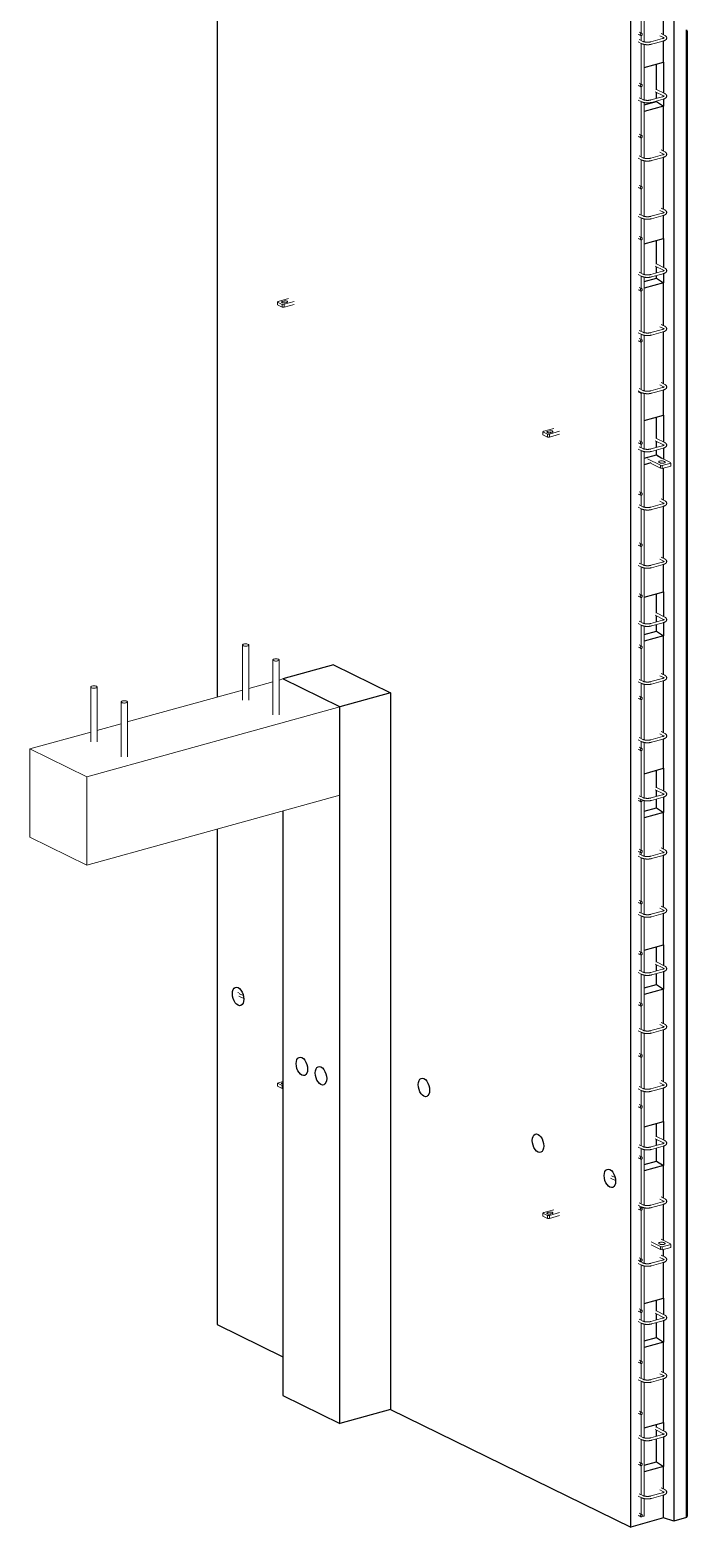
# Model space of a CAD drawing. Header units: millimetres. Extents: x 8908 to 30006, y -2054 to 18539.
# Drawn here: x 23413 to 25489, y -2054 to 2677 of the extents above; entities that cross this region are included whole.
import ezdxf

# ---------------------------------------------------------------- set-up
doc = ezdxf.new("R2010")
doc.units = ezdxf.units.MM
for name, color, linetype, lineweight in [('A-GENM', 13, 'Continuous', 18), ('A-WALL', 113, 'Continuous', 25), ('S-BEAM', 12, 'Continuous', 18), ('S-RBAR', 171, 'Continuous', 18)]:
    doc.layers.add(name, color=color, linetype=linetype, lineweight=lineweight)

# ---------------------------------------------------------------- blocks, each defined once
blk = doc.blocks.new('Rebar Bar - Part 1534017773-431004-3D Ortho')
at = {"layer": 'S-RBAR'}
for p, q in [((17723.4, 6315.1), (17734.9, 6309.5)), ((17738.4, 6316.7), (17726.9, 6322.3))]:
    blk.add_line(p, q, dxfattribs=at)
blk = doc.blocks.new('Rebar Bar - Part 2227165887-431004-3D Ortho')
at = {"layer": 'S-RBAR'}
for points in [[(17734.9, 6309.5, 0), (17735.5, 6309.2, 0), (17736.2, 6308.9, 0), (17736.8, 6308.7, 0), (17737.5, 6308.4, 0), (17738.2, 6308.2, 0), (17738.8, 6308, 0), (17739.6, 6307.8, 0), (17740.3, 6307.6, 0), (17741, 6307.4, 0), (17741.8, 6307.2, 0), (17742.6, 6307, 0), (17743.3, 6306.9, 0), (17744.1, 6306.8, 0), (17745, 6306.6, 0), (17745.8, 6306.5, 0), (17746.6, 6306.4, 0), (17747.4, 6306.4, 0), (17748.3, 6306.3, 0), (17749.1, 6306.2, 0), (17750, 6306.2, 0), (17750.8, 6306.2, 0), (17751.7, 6306.1, 0), (17752.5, 6306.1, 0), (17753.4, 6306.1, 0), (17754.3, 6306.1, 0), (17755.1, 6306.2, 0), (17756, 6306.2, 0), (17756.8, 6306.3, 0), (17757.7, 6306.3, 0), (17758.5, 6306.4, 0), (17759.3, 6306.5, 0), (17760.1, 6306.6, 0), (17761, 6306.7, 0), (17761.8, 6306.9, 0), (17762.5, 6307, 0), (17763.3, 6307.2, 0), (17764.1, 6307.3, 0), (17764.8, 6307.5, 0), (17765.6, 6307.7, 0), (17765.8, 6307.7, 0)], [(17738.4, 6316.7, 0), (17738.8, 6316.5, 0), (17739.2, 6316.3, 0), (17739.7, 6316.1, 0), (17740.1, 6315.9, 0), (17740.6, 6315.8, 0), (17741.2, 6315.6, 0), (17741.7, 6315.5, 0), (17742.3, 6315.3, 0), (17742.9, 6315.2, 0), (17743.5, 6315, 0), (17744.1, 6314.9, 0), (17744.7, 6314.8, 0), (17745.4, 6314.7, 0), (17746.1, 6314.6, 0), (17746.8, 6314.5, 0), (17747.5, 6314.4, 0), (17748.2, 6314.3, 0), (17748.9, 6314.3, 0), (17749.6, 6314.2, 0), (17750.3, 6314.2, 0), (17751.1, 6314.1, 0), (17751.8, 6314.1, 0), (17752.6, 6314.1, 0), (17753.3, 6314.1, 0), (17754, 6314.1, 0), (17754.8, 6314.2, 0), (17755.5, 6314.2, 0), (17756.2, 6314.2, 0), (17757, 6314.3, 0), (17757.7, 6314.4, 0), (17758.4, 6314.5, 0), (17759.1, 6314.5, 0), (17759.7, 6314.6, 0), (17760.4, 6314.7, 0), (17761.1, 6314.9, 0), (17761.7, 6315, 0), (17762.3, 6315.1, 0), (17762.9, 6315.3, 0), (17763.5, 6315.4, 0), (17763.6, 6315.5, 0)]]:
    blk.add_polyline3d(points, dxfattribs=at)
blk = doc.blocks.new('Rebar Bar - Part 3241041724-431004-3D Ortho')
at = {"layer": 'S-RBAR'}
for p, q in [((17800.5, 6325.6), (17763.6, 6315.5)), ((17765.8, 6307.7), (17802.6, 6317.9))]:
    blk.add_line(p, q, dxfattribs=at)
blk = doc.blocks.new('Rebar Bar - Part 2227165887-V1-3D Ortho')
at = {"layer": 'S-RBAR'}
for points in [[(17805.7, 6328.1, 0), (17805.6, 6328.1, 0), (17805.6, 6328.1, 0), (17805.5, 6328, 0), (17805.4, 6327.9, 0), (17805.3, 6327.8, 0), (17805.1, 6327.6, 0), (17804.9, 6327.5, 0), (17804.6, 6327.3, 0), (17804.3, 6327.1, 0), (17804, 6327, 0), (17803.7, 6326.8, 0), (17803.3, 6326.6, 0), (17802.9, 6326.4, 0), (17802.4, 6326.3, 0), (17801.9, 6326.1, 0), (17801.4, 6325.9, 0), (17800.9, 6325.8, 0), (17800.5, 6325.6, 0)], [(17807.3, 6335.7, 0), (17807.9, 6335.4, 0), (17808.5, 6335.1, 0), (17809, 6334.7, 0), (17809.5, 6334.4, 0), (17810.1, 6334, 0), (17810.6, 6333.6, 0), (17811, 6333.2, 0), (17811.5, 6332.7, 0), (17811.9, 6332.2, 0), (17812.3, 6331.7, 0), (17812.6, 6331.1, 0), (17812.9, 6330.5, 0), (17813.2, 6329.9, 0), (17813.4, 6329.2, 0), (17813.5, 6328.5, 0), (17813.6, 6327.7, 0), (17813.5, 6327, 0), (17813.4, 6326.3, 0), (17813.2, 6325.6, 0), (17813, 6325, 0), (17812.7, 6324.3, 0), (17812.4, 6323.8, 0), (17812, 6323.2, 0), (17811.6, 6322.7, 0), (17811.1, 6322.3, 0), (17810.7, 6321.8, 0), (17810.2, 6321.4, 0), (17809.7, 6321, 0), (17809.1, 6320.7, 0), (17808.6, 6320.3, 0), (17808, 6320, 0), (17807.4, 6319.7, 0), (17806.8, 6319.4, 0), (17806.2, 6319.2, 0), (17805.6, 6318.9, 0), (17804.9, 6318.6, 0), (17804.2, 6318.4, 0), (17803.5, 6318.2, 0), (17802.8, 6318, 0), (17802.6, 6317.9, 0)], [(17805.6, 6327.2, 0), (17805.6, 6327.3, 0), (17805.5, 6327.3, 0), (17805.4, 6327.4, 0), (17805.3, 6327.6, 0), (17805.1, 6327.7, 0), (17804.9, 6327.9, 0), (17804.6, 6328, 0), (17804.3, 6328.2, 0), (17804, 6328.4, 0), (17803.8, 6328.5, 0)]]:
    blk.add_polyline3d(points, dxfattribs=at)
blk = doc.blocks.new('Rebar Bar - Part 3098984773-V4-3D Ortho')
at = {"layer": 'S-RBAR'}
for p, q in [((17792.3, 5415.1), (17803.8, 5409.4)), ((17807.3, 5416.6), (17795.8, 5422.2))]:
    blk.add_line(p, q, dxfattribs=at)
blk = doc.blocks.new('Rebar Bar - Part 3098984773-V8-3D Ortho')
at = {"layer": 'S-RBAR'}
for p, q in [((17777.2, 2481.4), (17803.8, 2468.4)), ((17807.3, 2475.5), (17780.8, 2488.5))]:
    blk.add_line(p, q, dxfattribs=at)
blk = doc.blocks.new('Rebar Bar - Part 3098984773-431004-3D Ortho')
at = {"layer": 'S-RBAR'}
for p, q in [((17807.3, 6335.7), (17795.8, 6341.3)), ((17791.8, 6334.4), (17803.8, 6328.5))]:
    blk.add_line(p, q, dxfattribs=at)
blk = doc.blocks.new('Rebar Bar - Part 1534017773-V9-3D Ortho')
at = {"layer": 'S-RBAR'}
for p, q in [((17723.2, 1352.2), (17734.9, 1346.4)), ((17738.4, 1353.6), (17726.9, 1359.3))]:
    blk.add_line(p, q, dxfattribs=at)
blk = doc.blocks.new('Rebar Bar - Part 3098984773-V10-3D Ortho')
at = {"layer": 'S-RBAR'}
for p, q in [((17792.3, 1187.3), (17803.8, 1181.6)), ((17807.3, 1188.8), (17795.8, 1194.5))]:
    blk.add_line(p, q, dxfattribs=at)
blk = doc.blocks.new('Rebar Bar - Part 3098984773-V5-3D Ortho')
at = {"layer": 'S-RBAR'}
for p, q in [((17777.2, 5238.6), (17803.8, 5225.6)), ((17807.3, 5232.8), (17780.8, 5245.8))]:
    blk.add_line(p, q, dxfattribs=at)
blk = doc.blocks.new('RR spread anchor face based - RR-SA-2_5-200-V12-3D Ortho')
at = {"layer": 'A-GENM'}
for p, q in [((17424.7, -1060.8), (17422.2, -1062.6)), ((17422.2, -1062.6), (17437.3, -1070)), ((17422.2, -1062.6), (17422.2, -1071.9)), ((17437.3, -1079.3), (17422.2, -1071.9)), ((17456.7, -1051.9), (17424.7, -1060.8)), ((17437.3, -1070), (17442.8, -1069.6)), ((17437.3, -1070), (17437.3, -1079.3)), ((17442.8, -1078.9), (17437.3, -1079.3)), ((17437.9, -1060.8), (17442.7, -1059.5)), ((17442.8, -1069.6), (17474.7, -1060.8)), ((17442.8, -1069.6), (17442.8, -1078.9)), ((17474.5, -1070.1), (17442.8, -1078.9)), ((17451.1, -1063.6), (17446.3, -1064.9))]:
    blk.add_line(p, q, dxfattribs=at)
for points in [[(17446.3, -1064.9, 0), (17444.8, -1065.2, 0), (17443, -1065.4, 0), (17441.2, -1065.4, 0), (17439.4, -1065.2, 0), (17437.8, -1064.9, 0), (17436.5, -1064.4, 0), (17435.6, -1063.8, 0), (17435.2, -1063.2, 0), (17435.2, -1062.5, 0), (17435.7, -1061.9, 0), (17436.6, -1061.3, 0), (17437.9, -1060.8, 0)], [(17442.7, -1059.5, 0), (17444.3, -1059.1, 0), (17446.1, -1059, 0), (17447.9, -1059, 0), (17449.7, -1059.2, 0), (17451.3, -1059.5, 0), (17452.5, -1060, 0), (17453.4, -1060.6, 0), (17453.9, -1061.2, 0), (17453.9, -1061.9, 0), (17453.4, -1062.5, 0), (17452.4, -1063.1, 0), (17451.1, -1063.6, 0)]]:
    blk.add_polyline3d(points, dxfattribs=at)
blk = doc.blocks.new('RR spread anchor face based - RR-SA-2_5-200-1726821-3D Ortho')
at = {"layer": 'A-GENM'}
for p, q in [((17424.7, 5639.4), (17422.2, 5637.5)), ((17422.2, 5637.5), (17437.3, 5630.2)), ((17422.2, 5637.5), (17422.2, 5628.2)), ((17456.7, 5648.2), (17424.7, 5639.4)), ((17437.3, 5630.2), (17442.8, 5630.6)), ((17437.3, 5630.2), (17437.3, 5620.9)), ((17437.9, 5639.3), (17442.7, 5640.7)), ((17442.8, 5630.6), (17474.7, 5639.4)), ((17442.8, 5630.6), (17442.8, 5621.3)), ((17474.7, 5630.1), (17442.8, 5621.3)), ((17451.1, 5636.5), (17446.3, 5635.2)), ((17437.3, 5620.9), (17422.2, 5628.2)), ((17442.8, 5621.3), (17437.3, 5620.9))]:
    blk.add_line(p, q, dxfattribs=at)
for points in [[(17446.3, 5635.2, 0), (17444.8, 5634.9, 0), (17443, 5634.7, 0), (17441.2, 5634.7, 0), (17439.4, 5634.9, 0), (17437.8, 5635.3, 0), (17436.5, 5635.7, 0), (17435.6, 5636.3, 0), (17435.2, 5637, 0), (17435.2, 5637.6, 0), (17435.7, 5638.3, 0), (17436.6, 5638.9, 0), (17437.9, 5639.3, 0)], [(17442.7, 5640.7, 0), (17444.3, 5641, 0), (17446.1, 5641.2, 0), (17447.9, 5641.2, 0), (17449.7, 5641, 0), (17451.3, 5640.6, 0), (17452.5, 5640.2, 0), (17453.4, 5639.6, 0), (17453.9, 5638.9, 0), (17453.9, 5638.2, 0), (17453.4, 5637.6, 0), (17452.4, 5637, 0), (17451.1, 5636.5, 0)]]:
    blk.add_polyline3d(points, dxfattribs=at)
blk = doc.blocks.new('RR spread anchor face based - RR-SA-2_5-200-V13-3D Ortho')
at = {"layer": 'A-GENM'}
for p, q in [((16586.2, -650.4), (16583.7, -652.2)), ((16583.7, -652.2), (16598.7, -659.5)), ((16583.7, -652.2), (16583.7, -661.5)), ((16598.7, -668.8), (16583.7, -661.5)), ((16600.6, -646.4), (16586.2, -650.4)), ((16598.7, -659.5), (16600.6, -659.4)), ((16598.7, -659.6), (16598.7, -668.8)), ((16599.4, -650.4), (16600.6, -650)), ((16600.6, -668.7), (16598.7, -668.8))]:
    blk.add_line(p, q, dxfattribs=at)
blk.add_polyline3d([(16600.6, -654.8, 0), (16599.2, -654.5, 0), (16598, -654, 0), (16597.1, -653.4, 0), (16596.6, -652.8, 0), (16596.6, -652.1, 0), (16597.1, -651.4, 0), (16598, -650.9, 0), (16599.4, -650.4, 0)], dxfattribs=at)
blk = doc.blocks.new('Rebar Bar - Part 2024903536-431004-3D Ortho')
at = {"layer": 'S-RBAR'}
for p, q in [((17723.5, 6374.7), (17731.4, 6370.8)), ((17734.9, 6378), (17727, 6381.8))]:
    blk.add_line(p, q, dxfattribs=at)
for points in [[(17736.4, 6375.3, 0), (17736.3, 6376.2, 0), (17736, 6377, 0), (17735.4, 6377.6, 0), (17734.8, 6378, 0), (17734, 6378.2, 0), (17733.2, 6378.1, 0), (17732.4, 6377.7, 0), (17731.6, 6377.2, 0), (17730.9, 6376.4, 0), (17730.4, 6375.5, 0), (17730.1, 6374.5, 0), (17730, 6373.5, 0)], [(17730, 6373.5, 0), (17730.1, 6372.6, 0), (17730.4, 6371.7, 0), (17730.9, 6371.1, 0), (17731.6, 6370.7, 0), (17732.4, 6370.6, 0), (17733.2, 6370.7, 0), (17734, 6371, 0), (17734.8, 6371.6, 0), (17735.4, 6372.4, 0), (17736, 6373.3, 0), (17736.3, 6374.3, 0), (17736.4, 6375.3, 0)]]:
    blk.add_polyline3d(points, dxfattribs=at)
blk = doc.blocks.new('Rebar Bar - Part 2024903536-V17-3D Ortho')
at = {"layer": 'S-RBAR'}
for p, q in [((17723.5, 1532.8), (17731.4, 1528.9)), ((17730.1, 1532.6), (17730, 1531.6))]:
    blk.add_line(p, q, dxfattribs=at)
blk.add_polyline3d([(17730, 1531.6, 0), (17730.1, 1530.7, 0), (17730.4, 1529.9, 0), (17730.9, 1529.2, 0), (17731.6, 1528.8, 0), (17732.4, 1528.7, 0), (17733.2, 1528.8, 0), (17734, 1529.1, 0), (17734.8, 1529.7, 0), (17735.4, 1530.5, 0)], dxfattribs=at)
blk = doc.blocks.new('Rebar Bar - Part 2024903536-V18-3D Ortho')
at = {"layer": 'S-RBAR'}
for p, q in [((17724, 725.6), (17731.4, 721.9)), ((17734.9, 729.1), (17727, 733))]:
    blk.add_line(p, q, dxfattribs=at)
for points in [[(17736.4, 726.4, 0), (17736.3, 727.3, 0), (17736, 728.1, 0), (17735.4, 728.7, 0), (17734.8, 729.2, 0), (17734, 729.3, 0), (17733.2, 729.2, 0), (17732.4, 728.9, 0), (17731.6, 728.3, 0), (17730.9, 727.5, 0), (17730.4, 726.6, 0), (17730.1, 725.6, 0), (17730, 724.6, 0)], [(17730, 724.6, 0), (17730.1, 723.7, 0), (17730.4, 722.9, 0), (17730.9, 722.2, 0), (17731.6, 721.8, 0), (17732.4, 721.7, 0), (17733.2, 721.8, 0), (17734, 722.1, 0), (17734.8, 722.7, 0), (17735.4, 723.5, 0), (17736, 724.4, 0), (17736.3, 725.4, 0), (17736.4, 726.4, 0)]]:
    blk.add_polyline3d(points, dxfattribs=at)
blk = doc.blocks.new('Rebar Bar - Part 2024903536-V19-3D Ortho')
at = {"layer": 'S-RBAR'}
for p, q in [((17723.5, 241.6), (17731.4, 237.7)), ((17736.4, 242.2), (17736.3, 243.1))]:
    blk.add_line(p, q, dxfattribs=at)
for points in [[(17732.4, 244.7, 0), (17731.6, 244.1, 0), (17730.9, 243.3, 0), (17730.4, 242.4, 0), (17730.1, 241.4, 0), (17730, 240.4, 0)], [(17730, 240.4, 0), (17730.1, 239.5, 0), (17730.4, 238.7, 0), (17730.9, 238, 0), (17731.6, 237.6, 0), (17732.4, 237.5, 0), (17733.2, 237.6, 0), (17734, 237.9, 0), (17734.8, 238.5, 0), (17735.4, 239.3, 0), (17736, 240.2, 0), (17736.3, 241.2, 0), (17736.4, 242.2, 0)]]:
    blk.add_polyline3d(points, dxfattribs=at)
blk = doc.blocks.new('Rebar Bar - Part 3352154782-431004-3D Ortho')
at = {"layer": 'S-RBAR'}
for p, q in [((17732.5, 2818.3), (17732.5, 2666.8)), ((17742.5, 2639.2), (17742.5, 2814.9)), ((17732.5, 2659.2), (17732.5, 2643)), ((17732.5, 2634.4), (17732.5, 2505.4)), ((17742.5, 2455.4), (17742.5, 2631)), ((17732.5, 2497.8), (17732.5, 2459.2)), ((17732.5, 2450.6), (17732.5, 2344)), ((17742.5, 2271.6), (17742.5, 2447.2)), ((17732.5, 2336.4), (17732.5, 2275.6)), ((17732.5, 2266.8), (17732.5, 2182.6)), ((17742.5, 2087.8), (17742.5, 2263.4)), ((17732.5, 2175), (17732.5, 2091.6)), ((17732.5, 2083), (17732.5, 2021.2)), ((17742.5, 1903.9), (17742.5, 2079.6)), ((17732.5, 2013.6), (17732.5, 1907.8)), ((17732.5, 1899.2), (17732.5, 1859.9)), ((17742.5, 1720.1), (17742.5, 1895.8)), ((17732.5, 1852.2), (17732.5, 1724)), ((17732.5, 1715), (17732.5, 1698.5)), ((17742.5, 1536.3), (17742.5, 1712)), ((17732.5, 1690.8), (17732.5, 1540.1)), ((17732.5, 1529.4), (17732.5, 1375.7)), ((17742.5, 1352.5), (17742.5, 1528.1)), ((17732.5, 1368), (17732.5, 1356.3)), ((17732.5, 1347.7), (17732.5, 1214.3)), ((17742.5, 1168.7), (17742.5, 1344.3)), ((17732.5, 1206.6), (17732.5, 1172.5)), ((17732.5, 1163.9), (17732.5, 1052.9)), ((17742.5, 984.9), (17742.5, 1160.5)), ((17732.5, 1045.2), (17732.5, 988.7)), ((17732.5, 980.1), (17732.5, 891.5)), ((17742.5, 801), (17742.5, 976.7)), ((17732.5, 883.8), (17732.5, 804.9)), ((17732.5, 796.3), (17732.5, 730.1)), ((17742.5, 617.2), (17742.5, 792.9)), ((17732.5, 722.4), (17732.5, 621.1)), ((17732.5, 612.5), (17732.5, 568.7)), ((17742.5, 433.4), (17742.5, 609.1)), ((17732.5, 560.7), (17732.5, 437.2)), ((17732.5, 428.7), (17732.5, 407.3)), ((17732.5, 399.7), (17732.5, 253.4)), ((17742.5, 249.6), (17742.5, 425.2)), ((17732.5, 238.3), (17732.5, 84.5)), ((17742.5, 65.9), (17742.5, 241.4)), ((17732.5, 76.9), (17732.5, 69.6)), ((17732.5, 61), (17732.5, -76.9)), ((17742.5, -118), (17742.5, 57.6)), ((17732.5, -84.5), (17732.5, -114.2)), ((17732.5, -122.8), (17732.5, -238.3)), ((17742.5, -301.9), (17742.5, -126.2)), ((17732.5, -245.9), (17732.5, -298)), ((17732.5, -306.6), (17732.5, -399.7)), ((17742.5, -485.7), (17742.5, -310)), ((17732.5, -407.3), (17732.5, -481.8)), ((17732.5, -490.4), (17732.5, -560.7)), ((17742.5, -669.5), (17742.5, -493.8)), ((17732.5, -568.7), (17732.5, -665.7)), ((17732.5, -674.2), (17732.5, -722.5)), ((17742.5, -853.3), (17742.5, -677.6)), ((17732.5, -730.1), (17732.5, -849.5)), ((17732.5, -858.1), (17732.5, -883.9)), ((17732.5, -891.5), (17732.5, -1033.3)), ((17742.5, -1037.1), (17742.5, -861.5)), ((17732.5, -1041.9), (17732.5, -1045.3)), ((17732.5, -1052.9), (17732.5, -1206.7)), ((17742.5, -1220.3), (17742.5, -1045.3)), ((17732.5, -1214.3), (17732.5, -1217.1)), ((17732.5, -1225.7), (17732.5, -1368.1)), ((17742.5, -1404.8), (17742.5, -1229.1)), ((17732.5, -1375.7), (17732.5, -1400.9)), ((17732.5, -1409.5), (17732.5, -1529.5)), ((17742.5, -1588.6), (17742.5, -1412.9)), ((17732.5, -1537.1), (17732.5, -1584.7)), ((17732.5, -1593.3), (17732.5, -1690.9)), ((17742.5, -1772.4), (17742.5, -1596.7)), ((17732.5, -1698.5), (17732.5, -1768.6)), ((17732.5, -1777.1), (17732.5, -1852.3)), ((17742.5, -1956.2), (17742.5, -1781)), ((17732.5, -1859.9), (17732.5, -1952.4)), ((17732.5, -1961), (17732.5, -2013.7)), ((17742.5, -2018.5), (17742.5, -1964.4))]:
    blk.add_line(p, q, dxfattribs=at)
blk.add_polyline3d([(17742.4, -2018.3, 0), (17742.4, -2018.7, 0), (17742.1, -2019.2, 0), (17741.4, -2019.6, 0), (17740.5, -2020, 0), (17739.3, -2020.2, 0), (17738.1, -2020.3, 0), (17736.8, -2020.3, 0), (17735.5, -2020.2, 0)], dxfattribs=at)
blk = doc.blocks.new('Rebar Bar - Part 2031897438-431004-3D Ortho')
at = {"layer": 'S-RBAR'}
for p, q in [((17650.4, -949.9), (17638.7, -944.2)), ((17636, -951.8), (17651.8, -959.5))]:
    blk.add_line(p, q, dxfattribs=at)
blk = doc.blocks.new('Rebar Bar - Part 776176355-431004-3D Ortho')
at = {"layer": 'S-RBAR'}
for points in [[(16459.5, -366.1, 0), (16459.3, -365.8, 0), (16459.2, -365.6, 0), (16459, -365.4, 0), (16459, -365.2, 0), (16458.9, -365.1, 0), (16458.9, -365, 0), (16458.9, -364.9, 0), (16458.9, -364.8, 0), (16458.9, -364.7, 0), (16459, -364.5, 0), (16459, -364.4, 0)], [(16463.9, -369.2, 0), (16463.2, -368.9, 0), (16462.5, -368.5, 0)]]:
    blk.add_polyline3d(points, dxfattribs=at)
blk = doc.blocks.new('Rebar Bar - Part 2031897438-V21-3D Ortho')
at = {"layer": 'S-RBAR'}
for p, q in [((16461.2, -376.8), (16476.8, -384.5)), ((16475.4, -374.9), (16463.9, -369.2))]:
    blk.add_line(p, q, dxfattribs=at)
blk = doc.blocks.new('Rebar Bar - Part 1627387233-431004-3D Ortho')
at = {"layer": 'S-RBAR'}
for p, q in [((16089.2, 553.3), (16089.2, 379.6)), ((16109.2, 379.6), (16109.2, 553.3))]:
    blk.add_line(p, q, dxfattribs=at)
for points in [[(16107.2, 555.5, 0), (16105.4, 556.2, 0), (16103.1, 556.7, 0), (16100.6, 556.9, 0), (16098, 556.9, 0), (16095.5, 556.7, 0), (16093.2, 556.2, 0), (16091.3, 555.5, 0), (16090, 554.7, 0), (16089.3, 553.8, 0), (16089.3, 552.8, 0), (16089.9, 551.9, 0), (16091.2, 551.1, 0)], [(16091.2, 551.1, 0), (16093, 550.4, 0), (16095.3, 549.9, 0), (16097.8, 549.6, 0), (16100.4, 549.6, 0), (16102.9, 549.9, 0), (16105.2, 550.3, 0), (16107.1, 551, 0), (16108.4, 551.8, 0), (16109.1, 552.8, 0), (16109.1, 553.7, 0), (16108.5, 554.6, 0), (16107.2, 555.5, 0)]]:
    blk.add_polyline3d(points, dxfattribs=at)
blk = doc.blocks.new('Rebar Bar - Part 3213142585-431004-3D Ortho')
at = {"layer": 'S-RBAR'}
for p, q in [((16568.9, 685.8), (16568.9, 512.1)), ((16588.9, 512.1), (16588.9, 685.8))]:
    blk.add_line(p, q, dxfattribs=at)
for points in [[(16586.9, 688, 0), (16585, 688.7, 0), (16582.8, 689.2, 0), (16580.3, 689.5, 0), (16577.7, 689.5, 0), (16575.1, 689.2, 0), (16572.9, 688.7, 0), (16571, 688.1, 0), (16569.7, 687.3, 0), (16569, 686.3, 0), (16568.9, 685.4, 0), (16569.6, 684.4, 0), (16570.9, 683.6, 0)], [(16570.9, 683.6, 0), (16572.7, 682.9, 0), (16575, 682.4, 0), (16577.5, 682.2, 0), (16580.1, 682.2, 0), (16582.6, 682.4, 0), (16584.9, 682.9, 0), (16586.7, 683.5, 0), (16588.1, 684.4, 0), (16588.8, 685.3, 0), (16588.8, 686.3, 0), (16588.1, 687.2, 0), (16586.9, 688, 0)]]:
    blk.add_polyline3d(points, dxfattribs=at)
blk = doc.blocks.new('RR spread anchor face based - RR-SA-3_0-200-V23-3D Ortho')
at = {"layer": 'A-GENM'}
for p, q in [((17826, 1309.8), (17784.7, 1330)), ((17752.7, 1321.1), (17794, 1300.9)), ((17794, 1291.6), (17764, 1306.3)), ((17792.4, 1308.4), (17790, 1309.6)), ((17794, 1300.9), (17799, 1300)), ((17794, 1291.6), (17794, 1300.9)), ((17799, 1290.7), (17794, 1291.6)), ((17799, 1300), (17827, 1307.7)), ((17799, 1300), (17799, 1290.7)), ((17827, 1298.4), (17799, 1290.7)), ((17804.4, 1313.6), (17806.8, 1312.4)), ((17827, 1307.7), (17826, 1309.8)), ((17827, 1307.7), (17827, 1298.4))]:
    blk.add_line(p, q, dxfattribs=at)
for points in [[(17790, 1309.6, 0), (17788.8, 1310.4, 0), (17788.3, 1311.2, 0), (17788.3, 1312.1, 0), (17788.9, 1312.9, 0), (17790.1, 1313.7, 0), (17791.8, 1314.3, 0), (17793.8, 1314.7, 0), (17796.1, 1314.9, 0), (17798.5, 1314.9, 0), (17800.7, 1314.7, 0), (17802.7, 1314.2, 0), (17804.4, 1313.6, 0)], [(17806.8, 1312.4, 0), (17807.9, 1311.7, 0), (17808.5, 1310.8, 0), (17808.5, 1310, 0), (17807.9, 1309.1, 0), (17806.7, 1308.4, 0), (17805, 1307.8, 0), (17802.9, 1307.4, 0), (17800.7, 1307.2, 0), (17798.3, 1307.2, 0), (17796.1, 1307.4, 0), (17794, 1307.8, 0), (17792.4, 1308.4, 0)]]:
    blk.add_polyline3d(points, dxfattribs=at)
blk = doc.blocks.new('RR spread anchor face based - RR-SA-3_0-200-1726827-3D Ortho')
at = {"layer": 'A-GENM'}
for p, q in [((17764, 5546.8), (17794, 5532.1)), ((17794, 5522.8), (17764, 5537.5)), ((17792.4, 5539.6), (17790, 5540.8)), ((17826, 5540.9), (17795.9, 5555.6)), ((17799, 5531.2), (17827, 5538.9)), ((17804.4, 5544.8), (17806.8, 5543.6)), ((17827, 5538.9), (17826, 5540.9)), ((17827, 5538.9), (17827, 5529.6)), ((17794, 5532.1), (17799, 5531.2)), ((17794, 5522.8), (17794, 5532.1)), ((17799, 5521.9), (17794, 5522.8)), ((17799, 5531.2), (17799, 5521.9)), ((17827, 5529.6), (17799, 5521.9))]:
    blk.add_line(p, q, dxfattribs=at)
for points in [[(17790, 5540.8, 0), (17788.8, 5541.6, 0), (17788.3, 5542.4, 0), (17788.3, 5543.3, 0), (17788.9, 5544.1, 0), (17790.1, 5544.8, 0), (17791.8, 5545.4, 0), (17793.8, 5545.9, 0), (17796.1, 5546.1, 0), (17798.5, 5546.1, 0), (17800.7, 5545.8, 0), (17802.7, 5545.4, 0), (17804.4, 5544.8, 0)], [(17806.8, 5543.6, 0), (17807.9, 5542.9, 0), (17808.5, 5542, 0), (17808.5, 5541.1, 0), (17807.9, 5540.3, 0), (17806.7, 5539.6, 0), (17805, 5539, 0), (17802.9, 5538.5, 0), (17800.7, 5538.3, 0), (17798.3, 5538.3, 0), (17796.1, 5538.6, 0), (17794, 5539, 0), (17792.4, 5539.6, 0)]]:
    blk.add_polyline3d(points, dxfattribs=at)

msp = doc.modelspace()

# ---------------------------------------------------------------- linework, layer by layer
at = {"layer": 'A-WALL'}
for p, q in [((25447.4, 6385.2), (25447.4, -2035.3)), ((24004.3, 6325.4), (24004.3, 568.2)), ((25311.5, -2054.4), (25311.5, 5789.7)), ((25415.4, 2661), (25415.4, 2826.5)), ((25415.4, 2650.9), (25415.4, 2652.3)), ((25487.4, -2024.2), (25487.4, 2676.6)), ((25487.4, 2676.6), (25489.4, 2672.5)), ((25489.4, 2672.5), (25489.4, -2019.1)), ((25415.4, 2575.1), (25415.4, 2642.7)), ((25353.9, 2558.1), (25415.4, 2575.1)), ((25392.4, 2487.7), (25392.4, 2568.8)), ((25415.4, 2575.1), (25415.4, 2477.2)), ((25392.4, 2460), (25392.4, 2479.7)), ((25415.4, 2468.5), (25415.4, 2467.1)), ((25353.9, 2439.4), (25392.4, 2450.1)), ((25415.4, 2435.6), (25353.9, 2418.6)), ((25392.4, 2450.1), (25392.4, 2452)), ((25392.4, 2450.1), (25415.4, 2435.6)), ((25415.4, 2458.9), (25415.4, 2435.6)), ((25415.4, 2293.4), (25415.4, 2435.6)), ((25415.4, 2283.3), (25415.4, 2284.6)), ((25415.4, 2109.6), (25415.4, 2275)), ((25415.4, 2099.4), (25415.4, 2100.8)), ((25415.4, 2017.2), (25415.4, 2091.2)), ((25353.9, 2000.2), (25415.4, 2017.2)), ((25392.4, 1936.3), (25392.4, 2010.8)), ((25415.4, 2017.2), (25415.4, 1925.7)), ((25392.4, 1908.6), (25392.4, 1928.2)), ((25392.4, 1892.1), (25392.4, 1900.6)), ((25415.4, 1917), (25415.4, 1915.6)), ((25415.4, 1907.4), (25415.4, 1877.7)), ((25353.9, 1881.5), (25392.4, 1892.1)), ((25415.4, 1877.7), (25353.9, 1860.7)), ((25392.4, 1892.1), (25415.4, 1877.7)), ((25415.4, 1741.9), (25415.4, 1877.7)), ((25415.4, 1731.8), (25415.4, 1733.2)), ((25415.4, 1558.1), (25415.4, 1723.6)), ((25415.4, 1548), (25415.4, 1549.4)), ((25415.4, 1459.2), (25415.4, 1539.8)), ((25353.9, 1442.2), (25415.4, 1459.2)), ((25392.4, 1385.2), (25392.4, 1452.8)), ((25415.4, 1459.2), (25415.4, 1374.3)), ((25392.4, 1357.1), (25392.4, 1376.8)), ((25353.9, 1323.5), (25392.4, 1334.2)), ((25392.4, 1334.2), (25392.4, 1349.1)), ((25392.4, 1334.2), (25409.3, 1323.6)), ((25415.4, 1365.6), (25415.4, 1364.2)), ((25415.4, 1356), (25415.4, 1320.6)), ((25375.4, 1308.7), (25353.9, 1302.7)), ((25415.4, 1190.5), (25415.4, 1292.1)), ((25415.4, 1180.4), (25415.4, 1181.7)), ((25415.4, 1006.7), (25415.4, 1172.1)), ((25415.4, 996.5), (25415.4, 997.9)), ((25415.4, 901.2), (25415.4, 988.3)), ((25353.9, 884.2), (25415.4, 901.2)), ((25415.4, 901.2), (25415.4, 822.8)), ((25392.4, 833.4), (25392.4, 894.9)), ((25392.4, 805.7), (25392.4, 825.3)), ((25415.4, 814.1), (25415.4, 812.7)), ((25415.4, 804.5), (25415.4, 761.8)), ((25353.9, 765.6), (25392.4, 776.2)), ((25415.4, 761.8), (25353.9, 744.8)), ((25392.4, 776.2), (25392.4, 797.7)), ((25392.4, 776.2), (25415.4, 761.8)), ((25415.4, 639), (25415.4, 761.8)), ((24372, 669.8), (24212.1, 625.6)), ((24372, 669.8), (24552.3, 581.5)), ((24392.4, 537.3), (24212.1, 625.6)), ((25415.4, 628.9), (25415.4, 630.3)), ((25415.4, 455.2), (25415.4, 620.7)), ((24552.3, 581.5), (24392.4, 537.3)), ((24552.3, 581.5), (24552.3, -1682.9)), ((24392.4, -1727.1), (24392.4, 537.3)), ((25415.4, 445.1), (25415.4, 446.5)), ((25415.4, 343.3), (25415.4, 436.9)), ((25353.9, 326.3), (25415.4, 343.3)), ((25392.4, 281.9), (25392.4, 336.9)), ((25415.4, 343.3), (25415.4, 271.4)), ((25392.4, 254.2), (25392.4, 273.9)), ((25392.4, 218.2), (25392.4, 246.2)), ((25415.4, 262.7), (25415.4, 261.3)), ((25415.4, 253.1), (25415.4, 203.8)), ((24212.1, 208.5), (24212.1, -1638.8)), ((25353.9, 207.6), (25392.4, 218.2)), ((25415.4, 203.8), (25353.9, 186.8)), ((25392.4, 218.2), (25415.4, 203.8)), ((25415.4, 87.6), (25415.4, 203.8)), ((24004.3, 151.1), (24004.3, -1414.7)), ((25415.4, 77.5), (25415.4, 78.8)), ((25415.4, -96.2), (25415.4, 69.2)), ((25415.4, -106.3), (25415.4, -105)), ((25415.4, -214.7), (25415.4, -114.6)), ((25353.9, -231.7), (25415.4, -214.7)), ((25392.4, -269.5), (25392.4, -221)), ((25415.4, -214.7), (25415.4, -280.1)), ((25392.4, -296.8), (25392.4, -277.6)), ((25392.4, -339.7), (25392.4, -305.2)), ((25415.4, -288.8), (25415.4, -290.2)), ((25415.4, -298.4), (25415.4, -354.2)), ((25353.9, -350.4), (25392.4, -339.7)), ((25415.4, -354.2), (25353.9, -371.2)), ((25392.4, -339.7), (25415.4, -354.2)), ((25415.4, -463.9), (25415.4, -354.2)), ((25415.4, -474), (25415.4, -472.6)), ((25415.4, -647.7), (25415.4, -482.2)), ((25415.4, -657.8), (25415.4, -656.4)), ((25415.4, -772.6), (25415.4, -666)), ((25353.9, -789.6), (25415.4, -772.6)), ((25392.4, -821), (25392.4, -779)), ((25415.4, -772.6), (25415.4, -831.5)), ((25392.4, -848.7), (25392.4, -829)), ((25415.4, -840.2), (25415.4, -841.6)), ((25415.4, -849.8), (25415.4, -912.1)), ((25353.9, -908.3), (25392.4, -897.7)), ((25392.4, -897.7), (25392.4, -856.7)), ((25392.4, -897.7), (25415.4, -912.1)), ((25415.4, -912.1), (25353.9, -929.1)), ((25415.4, -1015.3), (25415.4, -912.1)), ((25415.4, -1025.4), (25415.4, -1024.1)), ((25415.4, -1148.4), (25415.4, -1033.7)), ((25415.4, -1199.1), (25415.4, -1176.9)), ((25415.4, -1209.2), (25415.4, -1207.9)), ((25415.4, -1330.6), (25415.4, -1217.5)), ((25353.9, -1347.6), (25415.4, -1330.6)), ((25392.4, -1372.4), (25392.4, -1336.9)), ((25415.4, -1330.6), (25415.4, -1383)), ((24004.3, -1414.7), (24212.1, -1516.4)), ((25392.4, -1400.1), (25392.4, -1380.5)), ((25392.4, -1455.6), (25392.4, -1408.1)), ((25415.4, -1391.7), (25415.4, -1393.1)), ((25415.4, -1401.3), (25415.4, -1470.1)), ((25353.9, -1466.3), (25392.4, -1455.6)), ((25392.4, -1455.6), (25415.4, -1470.1)), ((25415.4, -1470.1), (25353.9, -1487.1)), ((25415.4, -1566.8), (25415.4, -1470.1)), ((25415.4, -1576.9), (25415.4, -1575.5)), ((25415.4, -1723.5), (25415.4, -1585.1)), ((24212.1, -1638.8), (24392.4, -1727.1)), ((24552.3, -1682.9), (24392.4, -1727.1)), ((24552.3, -1682.9), (25311.5, -2054.4)), ((25353.9, -1740.5), (25415.4, -1723.5)), ((25392.4, -1740), (25392.4, -1729.9)), ((25392.4, -1767.8), (25392.4, -1748.1)), ((25415.4, -1723.5), (25415.4, -1750.6)), ((25392.4, -1848.5), (25392.4, -1776.1)), ((25415.4, -1759.3), (25415.4, -1760.7)), ((25415.4, -1768.9), (25415.4, -1863)), ((25353.9, -1859.2), (25392.4, -1848.5)), ((25415.4, -1863), (25354.2, -1879.9)), ((25392.4, -1848.5), (25415.4, -1863)), ((25415.4, -1934.4), (25415.4, -1863)), ((25415.4, -1944.5), (25415.4, -1943.1)), ((25415.4, -2025.7), (25415.4, -1952.7)), ((25415.4, -2025.7), (25311.5, -2054.4)), ((25447.4, -2035.3), (25415.4, -2025.7)), ((25487.4, -2024.2), (25447.4, -2035.3)), ((25489.4, -2019.1), (25487.4, -2024.2))]:
    msp.add_line(p, q, dxfattribs=at)
for points in [[(24070.4, -405.5, 0), (24065.8, -402.3, 0), (24061.4, -397.4, 0), (24057.7, -391.1, 0), (24054.8, -383.9, 0), (24053, -376.3, 0), (24052.4, -368.8, 0), (24053, -361.9, 0), (24054.8, -356, 0), (24057.7, -351.7, 0), (24061.4, -349.1, 0), (24065.8, -348.4, 0), (24070.4, -349.7, 0)], [(24070.4, -349.7, 0), (24075.1, -353, 0), (24079.4, -357.9, 0), (24083.2, -364.1, 0), (24086, -371.3, 0), (24087.8, -378.9, 0), (24088.4, -386.4, 0), (24087.8, -393.4, 0), (24086, -399.2, 0), (24083.2, -403.6, 0), (24079.4, -406.2, 0), (24075.1, -406.9, 0), (24070.4, -405.5, 0)], [(24272.1, -626.7, 0), (24267.5, -623.5, 0), (24263.1, -618.5, 0), (24259.4, -612.3, 0), (24256.5, -605.1, 0), (24254.7, -597.5, 0), (24254.1, -590, 0), (24254.7, -583, 0), (24256.5, -577.2, 0), (24259.4, -572.8, 0), (24263.1, -570.2, 0), (24267.5, -569.6, 0), (24272.1, -570.9, 0)], [(24272.1, -570.9, 0), (24276.8, -574.1, 0), (24281.2, -579, 0), (24284.9, -585.3, 0), (24287.8, -592.5, 0), (24289.6, -600.1, 0), (24290.2, -607.6, 0), (24289.6, -614.5, 0), (24287.8, -620.4, 0), (24284.9, -624.8, 0), (24281.2, -627.4, 0), (24276.8, -628, 0), (24272.1, -626.7, 0)], [(24332.3, -656.1, 0), (24327.7, -652.9, 0), (24323.3, -648, 0), (24319.6, -641.7, 0), (24316.7, -634.6, 0), (24314.9, -627, 0), (24314.3, -619.4, 0), (24314.9, -612.5, 0), (24316.7, -606.7, 0), (24319.6, -602.3, 0), (24323.3, -599.7, 0), (24327.7, -599, 0), (24332.3, -600.4, 0)], [(24332.3, -600.4, 0), (24337, -603.6, 0), (24341.4, -608.5, 0), (24345.1, -614.8, 0), (24348, -621.9, 0), (24349.8, -629.5, 0), (24350.4, -637.1, 0), (24349.8, -644, 0), (24348, -649.8, 0), (24345.1, -654.2, 0), (24341.4, -656.8, 0), (24337, -657.5, 0), (24332.3, -656.1, 0)], [(24657.9, -693, 0), (24653.2, -689.8, 0), (24648.9, -684.9, 0), (24645.2, -678.6, 0), (24642.3, -671.5, 0), (24640.5, -663.9, 0), (24639.9, -656.3, 0), (24640.5, -649.4, 0), (24642.3, -643.6, 0), (24645.2, -639.2, 0), (24648.9, -636.6, 0), (24653.2, -635.9, 0), (24657.9, -637.3, 0)], [(24657.9, -637.3, 0), (24662.6, -640.5, 0), (24666.9, -645.4, 0), (24670.6, -651.7, 0), (24673.5, -658.8, 0), (24675.3, -666.4, 0), (24675.9, -674, 0), (24675.3, -680.9, 0), (24673.5, -686.7, 0), (24670.6, -691.1, 0), (24666.9, -693.7, 0), (24662.6, -694.4, 0), (24657.9, -693, 0)], [(25018.3, -869.4, 0), (25013.7, -866.2, 0), (25009.3, -861.3, 0), (25005.6, -855, 0), (25002.7, -847.9, 0), (25000.9, -840.2, 0), (25000.3, -832.7, 0), (25000.9, -825.8, 0), (25002.7, -820, 0), (25005.6, -815.6, 0), (25009.3, -813, 0), (25013.7, -812.3, 0), (25018.3, -813.6, 0)], [(25018.3, -813.6, 0), (25023, -816.9, 0), (25027.3, -821.8, 0), (25031.1, -828.1, 0), (25033.9, -835.2, 0), (25035.7, -842.8, 0), (25036.3, -850.4, 0), (25035.7, -857.3, 0), (25033.9, -863.1, 0), (25031.1, -867.5, 0), (25027.3, -870.1, 0), (25023, -870.8, 0), (25018.3, -869.4, 0)], [(25245.4, -980.6, 0), (25240.7, -977.3, 0), (25236.4, -972.4, 0), (25232.6, -966.2, 0), (25229.8, -959, 0), (25228, -951.4, 0), (25227.4, -943.9, 0), (25228, -936.9, 0), (25229.8, -931.1, 0), (25232.6, -926.7, 0), (25236.4, -924.1, 0), (25240.7, -923.4, 0), (25245.4, -924.8, 0)], [(25245.4, -924.8, 0), (25250.1, -928, 0), (25254.4, -932.9, 0), (25258.1, -939.2, 0), (25261, -946.4, 0), (25262.8, -954, 0), (25263.4, -961.5, 0), (25262.8, -968.4, 0), (25261, -974.3, 0), (25258.1, -978.6, 0), (25254.4, -981.2, 0), (25250.1, -981.9, 0), (25245.4, -980.6, 0)]]:
    msp.add_polyline3d(points, dxfattribs=at)
at = {"layer": 'S-BEAM'}
for p, q in [((24104.1, 595.7), (24180.4, 616.8)), ((24200.1, 622.3), (24212.1, 625.6)), ((24392.4, 537.3), (24212.1, 625.6)), ((23720.4, 489.7), (24084.3, 590.3)), ((24392.4, 537.3), (23592.9, 316.4)), ((24392.4, 258.3), (24392.4, 537.3)), ((23624.4, 463.2), (23700.7, 484.3)), ((23412.6, 404.7), (23604.6, 457.7)), ((23412.6, 125.7), (23412.6, 404.7)), ((23412.6, 404.7), (23592.9, 316.4)), ((23592.9, 316.4), (23592.9, 37.4)), ((23592.9, 37.4), (24392.4, 258.3)), ((23592.9, 37.4), (23412.6, 125.7))]:
    msp.add_line(p, q, dxfattribs=at)

# ---------------------------------------------------------------- block references
at = {"layer": 'A-GENM'}
for name, p in [('RR spread anchor face based - RR-SA-2_5-200-1726821-3D Ortho', (6772.9, -3820.8)), ('RR spread anchor face based - RR-SA-2_5-200-1726821-3D Ortho', (7611.5, -4231.2)), ('RR spread anchor face based - RR-SA-3_0-200-V23-3D Ortho', (7611.5, 0)), ('RR spread anchor face based - RR-SA-2_5-200-V13-3D Ortho', (7611.5, 0)), ('RR spread anchor face based - RR-SA-2_5-200-V12-3D Ortho', (7611.5, 0)), ('RR spread anchor face based - RR-SA-3_0-200-1726827-3D Ortho', (7611.5, -6700.1))]:
    msp.add_blockref(name, p, dxfattribs=at)
at = {"layer": 'S-RBAR'}
for name, p in [('Rebar Bar - Part 3352154782-431004-3D Ortho', (7611.5, 0)), ('Rebar Bar - Part 2024903536-431004-3D Ortho', (7611.5, -3712.1)), ('Rebar Bar - Part 3098984773-V4-3D Ortho', (7611.5, -2757.2)), ('Rebar Bar - Part 2227165887-V1-3D Ortho', (7611.5, -3676.3)), ('Rebar Bar - Part 1534017773-431004-3D Ortho', (7611.5, -3676.3)), ('Rebar Bar - Part 2227165887-431004-3D Ortho', (7611.5, -3676.3)), ('Rebar Bar - Part 3241041724-431004-3D Ortho', (7611.5, -3676.3)), ('Rebar Bar - Part 2024903536-431004-3D Ortho', (7611.5, -3873.5)), ('Rebar Bar - Part 1534017773-431004-3D Ortho', (7611.5, -3860.1)), ('Rebar Bar - Part 3241041724-431004-3D Ortho', (7611.5, -3860.1)), ('Rebar Bar - Part 3098984773-V8-3D Ortho', (7611.5, 0)), ('Rebar Bar - Part 2227165887-V1-3D Ortho', (7611.5, -3860.1)), ('Rebar Bar - Part 2227165887-431004-3D Ortho', (7611.5, -3860.1)), ('Rebar Bar - Part 2024903536-431004-3D Ortho', (7611.5, -4034.9)), ('Rebar Bar - Part 1534017773-431004-3D Ortho', (7611.5, -4044)), ('Rebar Bar - Part 2227165887-431004-3D Ortho', (7611.5, -4044)), ('Rebar Bar - Part 3241041724-431004-3D Ortho', (7611.5, -4044)), ('Rebar Bar - Part 3098984773-431004-3D Ortho', (7611.5, -4044)), ('Rebar Bar - Part 2227165887-V1-3D Ortho', (7611.5, -4044)), ('Rebar Bar - Part 2024903536-431004-3D Ortho', (7611.5, -4196.3)), ('Rebar Bar - Part 1534017773-431004-3D Ortho', (7611.5, -4227.8)), ('Rebar Bar - Part 2227165887-431004-3D Ortho', (7611.5, -4227.8)), ('Rebar Bar - Part 3241041724-431004-3D Ortho', (7611.5, -4227.8)), ('Rebar Bar - Part 3098984773-V4-3D Ortho', (7611.5, -3308.7)), ('Rebar Bar - Part 2227165887-V1-3D Ortho', (7611.5, -4227.8)), ('Rebar Bar - Part 2024903536-431004-3D Ortho', (7611.5, -4357.7)), ('Rebar Bar - Part 1534017773-431004-3D Ortho', (7611.5, -4411.6)), ('Rebar Bar - Part 2227165887-431004-3D Ortho', (7611.5, -4411.6)), ('Rebar Bar - Part 3241041724-431004-3D Ortho', (7611.5, -4411.6)), ('Rebar Bar - Part 3098984773-V8-3D Ortho', (7611.5, -551.4)), ('Rebar Bar - Part 2227165887-V1-3D Ortho', (7611.5, -4411.6)), ('Rebar Bar - Part 2024903536-431004-3D Ortho', (7611.5, -4519.1)), ('Rebar Bar - Part 1534017773-431004-3D Ortho', (7611.5, -4595.4)), ('Rebar Bar - Part 2227165887-431004-3D Ortho', (7611.5, -4595.4)), ('Rebar Bar - Part 3241041724-431004-3D Ortho', (7611.5, -4595.4)), ('Rebar Bar - Part 3098984773-V4-3D Ortho', (7611.5, -3676.3)), ('Rebar Bar - Part 2227165887-V1-3D Ortho', (7611.5, -4595.4)), ('Rebar Bar - Part 2024903536-431004-3D Ortho', (7611.5, -4680.5)), ('Rebar Bar - Part 3098984773-V4-3D Ortho', (7611.5, -3860.1)), ('Rebar Bar - Part 1534017773-431004-3D Ortho', (7611.5, -4779.2)), ('Rebar Bar - Part 2024903536-V17-3D Ortho', (7611.5, 0)), ('Rebar Bar - Part 2227165887-431004-3D Ortho', (7611.5, -4779.2)), ('Rebar Bar - Part 3241041724-431004-3D Ortho', (7611.5, -4779.2)), ('Rebar Bar - Part 2227165887-V1-3D Ortho', (7611.5, -4779.2)), ('Rebar Bar - Part 2024903536-431004-3D Ortho', (7611.5, -5003.3)), ('Rebar Bar - Part 3098984773-V8-3D Ortho', (7611.5, -1102.9)), ('Rebar Bar - Part 2227165887-V1-3D Ortho', (7611.5, -4963)), ('Rebar Bar - Part 1534017773-V9-3D Ortho', (7611.5, 0)), ('Rebar Bar - Part 2227165887-431004-3D Ortho', (7611.5, -4963)), ('Rebar Bar - Part 3241041724-431004-3D Ortho', (7611.5, -4963)), ('Rebar Bar - Part 2024903536-431004-3D Ortho', (7611.5, -5164.7)), ('Rebar Bar - Part 3098984773-V10-3D Ortho', (7611.5, 0)), ('Rebar Bar - Part 2227165887-V1-3D Ortho', (7611.5, -5146.8)), ('Rebar Bar - Part 1534017773-431004-3D Ortho', (7611.5, -5146.8)), ('Rebar Bar - Part 2227165887-431004-3D Ortho', (7611.5, -5146.8)), ('Rebar Bar - Part 3241041724-431004-3D Ortho', (7611.5, -5146.8)), ('Rebar Bar - Part 2024903536-431004-3D Ortho', (7611.5, -5326.1)), ('Rebar Bar - Part 3241041724-431004-3D Ortho', (7611.5, -5330.7)), ('Rebar Bar - Part 3098984773-431004-3D Ortho', (7611.5, -5330.7)), ('Rebar Bar - Part 2227165887-V1-3D Ortho', (7611.5, -5330.7)), ('Rebar Bar - Part 1534017773-431004-3D Ortho', (7611.5, -5330.7)), ('Rebar Bar - Part 2227165887-431004-3D Ortho', (7611.5, -5330.7)), ('Rebar Bar - Part 2024903536-431004-3D Ortho', (7611.5, -5487.5)), ('Rebar Bar - Part 1534017773-431004-3D Ortho', (7611.5, -5514.5)), ('Rebar Bar - Part 3241041724-431004-3D Ortho', (7611.5, -5514.5)), ('Rebar Bar - Part 3098984773-V5-3D Ortho', (7611.5, -4411.6)), ('Rebar Bar - Part 2227165887-V1-3D Ortho', (7611.5, -5514.5)), ('Rebar Bar - Part 2227165887-431004-3D Ortho', (7611.5, -5514.5)), ('Rebar Bar - Part 3213142585-431004-3D Ortho', (7515.4, 47)), ('Rebar Bar - Part 2024903536-V18-3D Ortho', (7611.5, 0)), ('Rebar Bar - Part 3213142585-431004-3D Ortho', (7611.5, 0)), ('Rebar Bar - Part 1534017773-431004-3D Ortho', (7611.5, -5698.3)), ('Rebar Bar - Part 2227165887-431004-3D Ortho', (7611.5, -5698.3)), ('Rebar Bar - Part 3241041724-431004-3D Ortho', (7611.5, -5698.3)), ('Rebar Bar - Part 3098984773-V4-3D Ortho', (7611.5, -4779.2)), ('Rebar Bar - Part 2227165887-V1-3D Ortho', (7611.5, -5698.3)), ('Rebar Bar - Part 1627387233-431004-3D Ortho', (7515.4, 47)), ('Rebar Bar - Part 2024903536-431004-3D Ortho', (7611.5, -5810.3)), ('Rebar Bar - Part 1627387233-431004-3D Ortho', (7611.5, 0)), ('Rebar Bar - Part 1534017773-431004-3D Ortho', (7611.5, -5882.1)), ('Rebar Bar - Part 2227165887-431004-3D Ortho', (7611.5, -5882.1)), ('Rebar Bar - Part 3241041724-431004-3D Ortho', (7611.5, -5882.1)), ('Rebar Bar - Part 3098984773-V4-3D Ortho', (7611.5, -4963)), ('Rebar Bar - Part 2227165887-V1-3D Ortho', (7611.5, -5882.1)), ('Rebar Bar - Part 2024903536-431004-3D Ortho', (7611.5, -5971.7)), ('Rebar Bar - Part 1534017773-431004-3D Ortho', (7611.5, -6065.9)), ('Rebar Bar - Part 2024903536-V19-3D Ortho', (7611.5, 0)), ('Rebar Bar - Part 2227165887-431004-3D Ortho', (7611.5, -6065.9)), ('Rebar Bar - Part 3241041724-431004-3D Ortho', (7611.5, -6065.9)), ('Rebar Bar - Part 3098984773-V8-3D Ortho', (7611.5, -2205.8)), ('Rebar Bar - Part 2227165887-V1-3D Ortho', (7611.5, -6065.9)), ('Rebar Bar - Part 1534017773-431004-3D Ortho', (7611.5, -6249.7)), ('Rebar Bar - Part 2024903536-431004-3D Ortho', (7611.5, -6294.5)), ('Rebar Bar - Part 2227165887-431004-3D Ortho', (7611.5, -6249.7)), ('Rebar Bar - Part 3241041724-431004-3D Ortho', (7611.5, -6249.7)), ('Rebar Bar - Part 3098984773-V4-3D Ortho', (7611.5, -5330.7)), ('Rebar Bar - Part 2227165887-V1-3D Ortho', (7611.5, -6249.7)), ('Rebar Bar - Part 2024903536-431004-3D Ortho', (7611.5, -6455.9)), ('Rebar Bar - Part 3098984773-431004-3D Ortho', (7611.5, -6433.6)), ('Rebar Bar - Part 1534017773-431004-3D Ortho', (7611.5, -6433.6)), ('Rebar Bar - Part 2227165887-431004-3D Ortho', (7611.5, -6433.6)), ('Rebar Bar - Part 3241041724-431004-3D Ortho', (7611.5, -6433.6)), ('Rebar Bar - Part 2227165887-V1-3D Ortho', (7611.5, -6433.6)), ('Rebar Bar - Part 2024903536-431004-3D Ortho', (7611.5, -6617.3)), ('Rebar Bar - Part 3098984773-V8-3D Ortho', (7611.5, -2757.2)), ('Rebar Bar - Part 2227165887-V1-3D Ortho', (7611.5, -6617.4)), ('Rebar Bar - Part 1534017773-431004-3D Ortho', (7611.5, -6617.4)), ('Rebar Bar - Part 2227165887-431004-3D Ortho', (7611.5, -6617.4)), ('Rebar Bar - Part 3241041724-431004-3D Ortho', (7611.5, -6617.4)), ('Rebar Bar - Part 776176355-431004-3D Ortho', (7611.5, 0)), ('Rebar Bar - Part 2031897438-V21-3D Ortho', (7611.5, 0)), ('Rebar Bar - Part 2024903536-431004-3D Ortho', (7611.5, -6778.7)), ('Rebar Bar - Part 3098984773-431004-3D Ortho', (7611.5, -6801.2)), ('Rebar Bar - Part 2227165887-V1-3D Ortho', (7611.5, -6801.2)), ('Rebar Bar - Part 1534017773-431004-3D Ortho', (7611.5, -6801.2)), ('Rebar Bar - Part 2227165887-431004-3D Ortho', (7611.5, -6801.2)), ('Rebar Bar - Part 3241041724-431004-3D Ortho', (7611.5, -6801.2)), ('Rebar Bar - Part 2024903536-431004-3D Ortho', (7611.5, -6940.1)), ('Rebar Bar - Part 3241041724-431004-3D Ortho', (7611.5, -6985)), ('Rebar Bar - Part 3098984773-V4-3D Ortho', (7611.5, -6065.9)), ('Rebar Bar - Part 2227165887-V1-3D Ortho', (7611.5, -6985)), ('Rebar Bar - Part 1534017773-431004-3D Ortho', (7611.5, -6985)), ('Rebar Bar - Part 2227165887-431004-3D Ortho', (7611.5, -6985)), ('Rebar Bar - Part 2024903536-431004-3D Ortho', (7611.5, -7101.4)), ('Rebar Bar - Part 1534017773-431004-3D Ortho', (7611.5, -7168.8)), ('Rebar Bar - Part 3241041724-431004-3D Ortho', (7611.5, -7168.8)), ('Rebar Bar - Part 3098984773-V8-3D Ortho', (7611.5, -3308.7)), ('Rebar Bar - Part 2227165887-V1-3D Ortho', (7611.5, -7168.8)), ('Rebar Bar - Part 2024903536-431004-3D Ortho', (7611.5, -7262.8)), ('Rebar Bar - Part 2227165887-431004-3D Ortho', (7611.5, -7168.8)), ('Rebar Bar - Part 2031897438-431004-3D Ortho', (7611.5, 0)), ('Rebar Bar - Part 1534017773-431004-3D Ortho', (7611.5, -7352.6)), ('Rebar Bar - Part 2227165887-431004-3D Ortho', (7611.5, -7352.6)), ('Rebar Bar - Part 3241041724-431004-3D Ortho', (7611.5, -7352.6)), ('Rebar Bar - Part 3098984773-V4-3D Ortho', (7611.5, -6433.6)), ('Rebar Bar - Part 2227165887-V1-3D Ortho', (7611.5, -7352.6)), ('Rebar Bar - Part 2024903536-431004-3D Ortho', (7611.5, -7424.2)), ('Rebar Bar - Part 1534017773-431004-3D Ortho', (7611.5, -7536.5)), ('Rebar Bar - Part 2024903536-431004-3D Ortho', (7611.5, -7585.6)), ('Rebar Bar - Part 2227165887-431004-3D Ortho', (7611.5, -7536.5)), ('Rebar Bar - Part 3241041724-431004-3D Ortho', (7611.5, -7536.5)), ('Rebar Bar - Part 3098984773-V4-3D Ortho', (7611.5, -6617.4)), ('Rebar Bar - Part 2227165887-V1-3D Ortho', (7611.5, -7536.5)), ('Rebar Bar - Part 2024903536-431004-3D Ortho', (7611.5, -7747)), ('Rebar Bar - Part 3098984773-V5-3D Ortho', (7611.5, -6617.4)), ('Rebar Bar - Part 1534017773-431004-3D Ortho', (7611.5, -7720.3)), ('Rebar Bar - Part 2227165887-431004-3D Ortho', (7611.5, -7720.3)), ('Rebar Bar - Part 3241041724-431004-3D Ortho', (7611.5, -7720.3)), ('Rebar Bar - Part 2227165887-V1-3D Ortho', (7611.5, -7720.3)), ('Rebar Bar - Part 2024903536-431004-3D Ortho', (7611.5, -7908.4)), ('Rebar Bar - Part 1534017773-431004-3D Ortho', (7611.5, -7904.1)), ('Rebar Bar - Part 2227165887-431004-3D Ortho', (7611.5, -7904.1)), ('Rebar Bar - Part 3241041724-431004-3D Ortho', (7611.5, -7904.1)), ('Rebar Bar - Part 3098984773-V4-3D Ortho', (7611.5, -6985)), ('Rebar Bar - Part 2227165887-V1-3D Ortho', (7611.5, -7904.1)), ('Rebar Bar - Part 2024903536-431004-3D Ortho', (7611.5, -8069.8)), ('Rebar Bar - Part 3098984773-V5-3D Ortho', (7611.5, -6985)), ('Rebar Bar - Part 1534017773-431004-3D Ortho', (7611.5, -8087.9)), ('Rebar Bar - Part 2227165887-431004-3D Ortho', (7611.5, -8087.9)), ('Rebar Bar - Part 3241041724-431004-3D Ortho', (7611.5, -8087.9)), ('Rebar Bar - Part 2227165887-V1-3D Ortho', (7611.5, -8087.9)), ('Rebar Bar - Part 2024903536-431004-3D Ortho', (7611.5, -8231.2)), ('Rebar Bar - Part 3098984773-431004-3D Ortho', (7611.5, -8271.7)), ('Rebar Bar - Part 2227165887-V1-3D Ortho', (7611.5, -8271.7)), ('Rebar Bar - Part 1534017773-431004-3D Ortho', (7611.5, -8271.7)), ('Rebar Bar - Part 2227165887-431004-3D Ortho', (7611.5, -8271.7)), ('Rebar Bar - Part 3241041724-431004-3D Ortho', (7611.5, -8271.7)), ('Rebar Bar - Part 2024903536-431004-3D Ortho', (7611.5, -8392.6))]:
    msp.add_blockref(name, p, dxfattribs=at)

doc.saveas('drawing.dxf')
